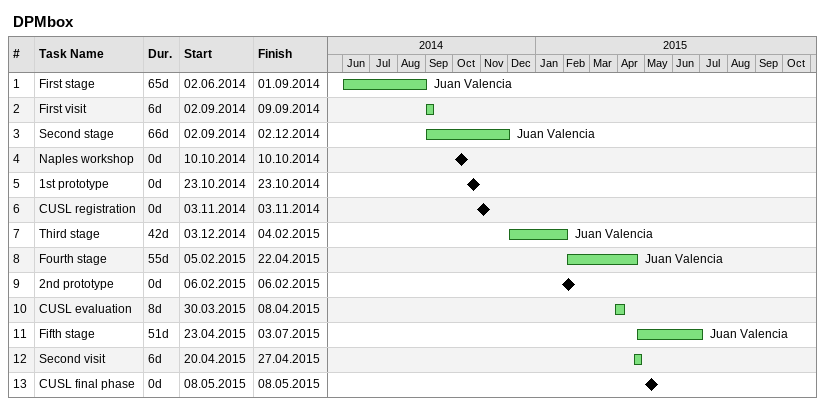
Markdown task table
DPMbox

| ID | Task | Duration | Start | Finish | Resources |
|---|---|---|---|---|---|
| 1 | First stage | 65d | 2014-06-02 | 2014-09-01 | Juan Valencia |
| 2 | First visit | 6d | 2014-09-02 | 2014-09-09 |  |
| 3 | Second stage | 66d | 2014-09-02 | 2014-12-02 | Juan Valencia |
| 4 | Naples workshop | 0d | 2014-10-10 | 2014-10-10 |  |
| 5 | 1st prototype | 0d | 2014-10-23 | 2014-10-23 |  |
| 6 | CUSL registration | 0d | 2014-11-03 | 2014-11-03 |  |
| 7 | Third stage | 42d | 2014-12-03 | 2015-02-04 | Juan Valencia |
| 8 | Fourth stage | 55d | 2015-02-05 | 2015-04-22 | Juan Valencia |
| 9 | 2nd prototype | 0d | 2015-02-06 | 2015-02-06 |  |
| 10 | CUSL evaluation | 8d | 2015-03-30 | 2015-04-08 |  |
| 11 | Fifth stage | 51d | 2015-04-23 | 2015-07-03 | Juan Valencia |
| 12 | Second visit | 6d | 2015-04-20 | 2015-04-27 |  |
| 13 | CUSL final phase | 0d | 2015-05-08 | 2015-05-08 |  |
